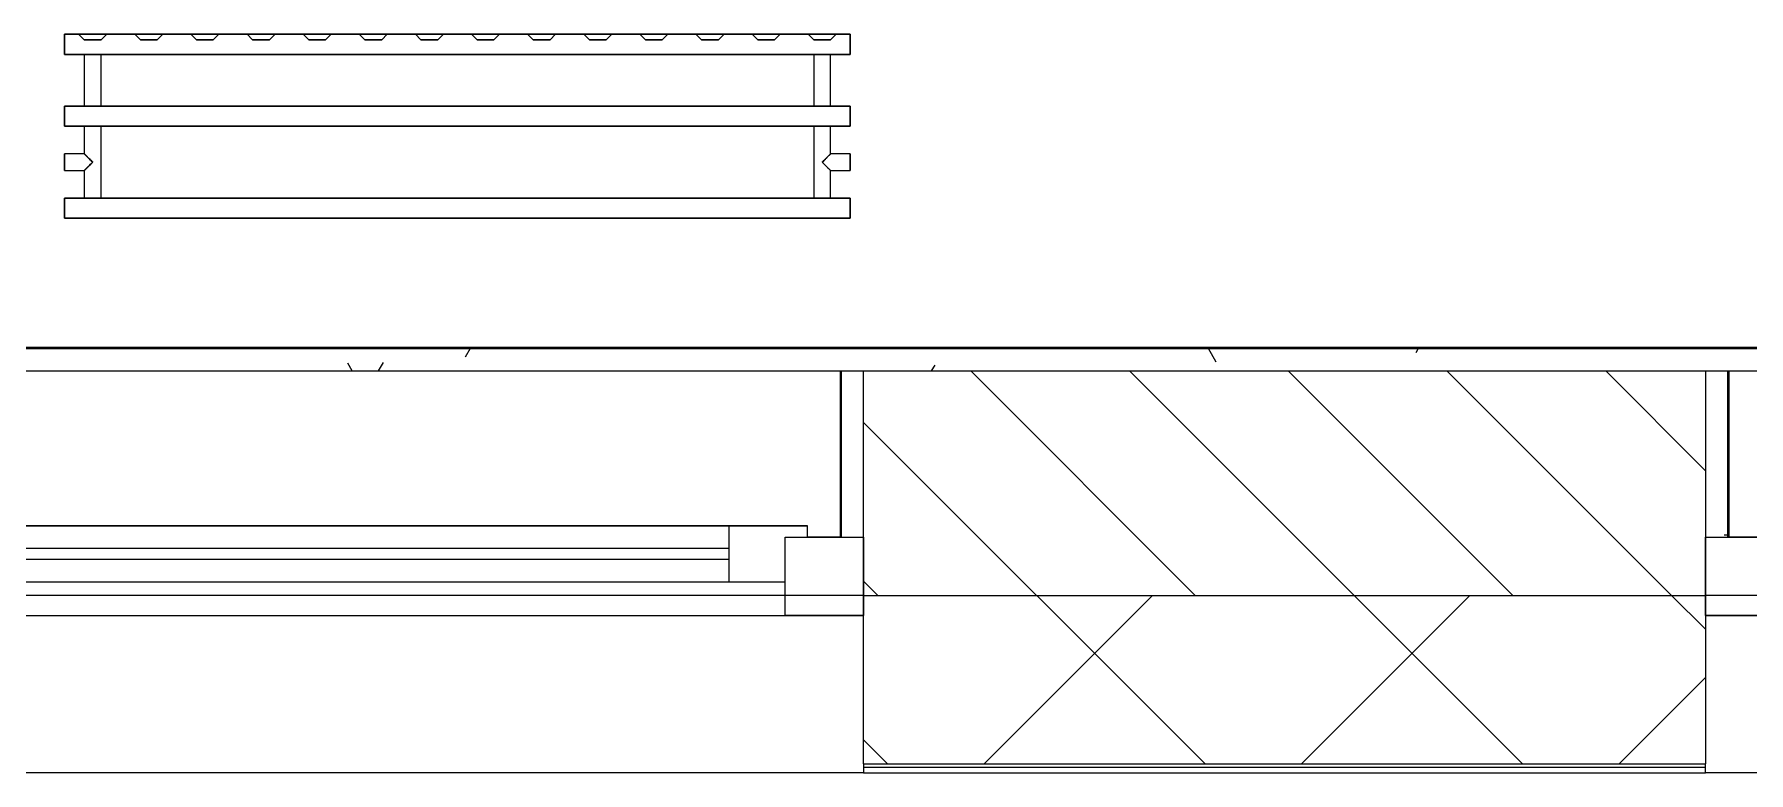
# Model space of a CAD drawing. Header units: millimetres. Extents: x -164500 to 426394, y -23753 to 102118.
# Drawn here: x 206093 to 207621, y 74281 to 74939 of the extents above; entities that cross this region are included whole.
import ezdxf

# ---------------------------------------------------------------- set-up
doc = ezdxf.new("R2010")
doc.units = ezdxf.units.MM
for name, color, linetype, lineweight in [('A-GLAZ', 7, 'Continuous', 9), ('A-GLAZ-1', 7, 'Continuous', 5), ('A-WALL', 7, 'Continuous', 5), ('I-WALL', 7, 'Continuous', 5)]:
    doc.layers.add(name, color=color, linetype=linetype, lineweight=lineweight)
for name, color, linetype, lineweight, true_color in [('A-WALL-1', 9, 'Continuous', 5, 0x808080), ('A-WALL-FNSH-1', 9, 'Continuous', 5, 0x808080), ('M-EQPM-1', 7, 'Continuous', 9, 0xb2b2b2)]:
    doc.layers.add(name, color=color, linetype=linetype, lineweight=lineweight, true_color=true_color)
pattern_1 = [(0, (148772.123, 0), (243.84, 60.96), [20.117, -162.763, 20.117, -162.763, -975.36]), (0, (148772.123, 0), (243.84, 60.96), [-365.76, 20.117, -345.643, 20.117, -162.763, -426.72]), (0, (148772.123, 0), (243.84, 60.96), [-914.4, 20.117, -101.803, 20.117, -284.683]), (120, (148863.563, 30.48), (-174.71291, 180.691634), [20.117, -162.763, 20.117, -162.763, -975.36]), (120, (148863.563, 30.48), (-174.71291, 180.691634), [-365.76, 20.117, -345.643, 20.117, -162.763, -426.72]), (120, (148863.563, 30.48), (-174.71291, 180.691634), [-914.4, 20.117, -101.803, 20.117, -284.683]), (240, (148894.043, 152.4), (-69.12709, -241.651634), [20.117, -162.763, 20.117, -162.763, -975.36]), (240, (148894.043, 152.4), (-69.12709, -241.651634), [-365.76, 20.117, -345.643, 20.117, -162.763, -426.72]), (240, (148894.043, 152.4), (-69.12709, -241.651634), [-914.4, 20.117, -101.803, 20.117, -284.683])]

# ---------------------------------------------------------------- blocks, each defined once
blk = doc.blocks.new('120_Окно_СКБ_1Ст - 120_Окно_СКБ_1Ст 900х2500_h_-20664874-Объем проектирования 2 этажа')
at = {"layer": 'A-GLAZ'}
for p, q in [((-450, -127), (-450, -57)), ((-450, -57), (-380, -57)), ((-380, -57), (-380, -127)), ((380, -127), (380, -57)), ((380, -57), (450, -57)), ((450, -57), (450, -127)), ((380, -87), (-380, -87)), ((-380, -87), (-380, -127)), ((-330, -137), (-330, -87)), ((330, -137), (330, -87)), ((380, -127), (380, -87)), ((-380, -127), (-450, -127)), ((-380, -127), (-400, -127)), ((-400, -127), (-400, -137)), ((-400, -137), (400, -137)), ((400, -137), (-400, -137)), ((450, -127), (380, -127)), ((400, -127), (380, -127)), ((400, -137), (400, -127))]:
    blk.add_line(p, q, dxfattribs=at)
at = {"layer": 'A-GLAZ-1'}
for p, q in [((450, -57), (-450, -57)), ((-330, -107), (330, -107)), ((330, -117), (-330, -117)), ((-430, -127), (-400, -127)), ((401.9, -127), (430, -127))]:
    blk.add_line(p, q, dxfattribs=at)
blk = doc.blocks.new('120_Окно_СКБ_2Ст - 120_Окно_СКБ_2Ст 2100х2500 _мал створка СЛЕВА_-22446485-Объем проектирования 2 этажа')
at = {"layer": 'A-GLAZ'}
for p, q in [((-1050, -127), (-1050, -57)), ((-1050, -57), (-980, -57)), ((-980, -57), (-980, -127)), ((-220, -127), (-220, -57)), ((-220, -57), (-150, -57)), ((-150, -57), (-150, -127)), ((980, -127), (980, -57)), ((980, -57), (1050, -57)), ((1050, -57), (1050, -127)), ((-220, -87), (-980, -87)), ((-980, -87), (-980, -127)), ((-930, -137), (-930, -87)), ((-270, -137), (-270, -87)), ((-220, -127), (-220, -87)), ((980, -87), (-150, -87)), ((-150, -87), (-150, -127)), ((-100, -137), (-100, -87)), ((930, -137), (930, -87)), ((980, -127), (980, -87)), ((-980, -127), (-1050, -127)), ((-980, -127), (-1000, -127)), ((-1000, -127), (-1000, -137)), ((-1000, -137), (-200, -137)), ((-200, -137), (-1000, -137)), ((-150, -127), (-220, -127)), ((-200, -127), (-220, -127)), ((-200, -137), (-200, -127)), ((-150, -127), (-170, -127)), ((-170, -127), (-170, -137)), ((-170, -137), (1000, -137)), ((1000, -137), (-170, -137)), ((1050, -127), (980, -127)), ((1000, -127), (980, -127)), ((1000, -137), (1000, -127))]:
    blk.add_line(p, q, dxfattribs=at)
at = {"layer": 'A-GLAZ-1'}
for p, q in [((1050, -57), (-1050, -57)), ((-930, -107), (-270, -107)), ((-270, -117), (-930, -117)), ((-100, -107), (930, -107)), ((930, -117), (-100, -117)), ((-1050, -127), (-1000, -127)), ((-200, -127), (-170, -127)), ((1000, -127), (1030, -127))]:
    blk.add_line(p, q, dxfattribs=at)
blk = doc.blocks.new('radiator_prado_classic_z_tip_30_po exemplyaru - Classic Z Тип 30-500-V464-Объем проектирования 2 этажа')
at = {"layer": 'M-EQPM-1'}
for p, q in [((0, 228), (0, 210)), ((700, 228), (0, 228)), ((0, 210), (0, 228)), ((0, 228), (12.5, 228)), ((12.5, 228), (37.5, 228)), ((37.5, 228), (12.5, 228)), ((12.5, 228), (37.5, 228)), ((12.5, 228), (17.5, 223)), ((12.5, 228), (17.5, 223)), ((32.5, 223), (17.5, 223)), ((17.5, 223), (32.5, 223)), ((32.5, 223), (37.5, 228)), ((37.5, 228), (32.5, 223)), ((37.5, 228), (62.5, 228)), ((62.5, 228), (87.5, 228)), ((87.5, 228), (62.5, 228)), ((62.5, 228), (87.5, 228)), ((62.5, 228), (67.5, 223)), ((62.5, 228), (67.5, 223)), ((82.5, 223), (67.5, 223)), ((67.5, 223), (82.5, 223)), ((82.5, 223), (87.5, 228)), ((87.5, 228), (82.5, 223)), ((87.5, 228), (112.5, 228)), ((112.5, 228), (137.5, 228)), ((137.5, 228), (112.5, 228)), ((112.5, 228), (137.5, 228)), ((112.5, 228), (117.5, 223)), ((112.5, 228), (117.5, 223)), ((132.5, 223), (117.5, 223)), ((117.5, 223), (132.5, 223)), ((132.5, 223), (137.5, 228)), ((137.5, 228), (132.5, 223)), ((137.5, 228), (162.5, 228)), ((162.5, 228), (187.5, 228)), ((187.5, 228), (162.5, 228)), ((162.5, 228), (187.5, 228)), ((162.5, 228), (167.5, 223)), ((162.5, 228), (167.5, 223)), ((182.5, 223), (167.5, 223)), ((167.5, 223), (182.5, 223)), ((182.5, 223), (187.5, 228)), ((187.5, 228), (182.5, 223)), ((187.5, 228), (212.5, 228)), ((212.5, 228), (237.5, 228)), ((237.5, 228), (212.5, 228)), ((212.5, 228), (237.5, 228)), ((212.5, 228), (217.5, 223)), ((212.5, 228), (217.5, 223)), ((232.5, 223), (217.5, 223)), ((217.5, 223), (232.5, 223)), ((232.5, 223), (237.5, 228)), ((237.5, 228), (232.5, 223)), ((237.5, 228), (262.5, 228)), ((262.5, 228), (287.5, 228)), ((287.5, 228), (262.5, 228)), ((262.5, 228), (287.5, 228)), ((262.5, 228), (267.5, 223)), ((262.5, 228), (267.5, 223)), ((282.5, 223), (267.5, 223)), ((267.5, 223), (282.5, 223)), ((282.5, 223), (287.5, 228)), ((287.5, 228), (282.5, 223)), ((287.5, 228), (312.5, 228)), ((312.5, 228), (337.5, 228)), ((337.5, 228), (312.5, 228)), ((312.5, 228), (337.5, 228)), ((312.5, 228), (317.5, 223)), ((312.5, 228), (317.5, 223)), ((332.5, 223), (317.5, 223)), ((317.5, 223), (332.5, 223)), ((332.5, 223), (337.5, 228)), ((337.5, 228), (332.5, 223)), ((337.5, 228), (362.5, 228)), ((362.5, 228), (387.5, 228)), ((387.5, 228), (362.5, 228)), ((362.5, 228), (387.5, 228)), ((362.5, 228), (367.5, 223)), ((362.5, 228), (367.5, 223)), ((382.5, 223), (367.5, 223)), ((367.5, 223), (382.5, 223)), ((382.5, 223), (387.5, 228)), ((387.5, 228), (382.5, 223)), ((387.5, 228), (412.5, 228)), ((412.5, 228), (437.5, 228)), ((437.5, 228), (412.5, 228)), ((412.5, 228), (437.5, 228)), ((412.5, 228), (417.5, 223)), ((412.5, 228), (417.5, 223)), ((432.5, 223), (417.5, 223)), ((417.5, 223), (432.5, 223)), ((432.5, 223), (437.5, 228)), ((437.5, 228), (432.5, 223)), ((437.5, 228), (462.5, 228)), ((462.5, 228), (487.5, 228)), ((487.5, 228), (462.5, 228)), ((462.5, 228), (487.5, 228)), ((462.5, 228), (467.5, 223)), ((462.5, 228), (467.5, 223)), ((482.5, 223), (467.5, 223)), ((467.5, 223), (482.5, 223)), ((482.5, 223), (487.5, 228)), ((487.5, 228), (482.5, 223)), ((487.5, 228), (512.5, 228)), ((512.5, 228), (537.5, 228)), ((537.5, 228), (512.5, 228)), ((512.5, 228), (537.5, 228)), ((512.5, 228), (517.5, 223)), ((512.5, 228), (517.5, 223)), ((532.5, 223), (517.5, 223)), ((517.5, 223), (532.5, 223)), ((532.5, 223), (537.5, 228)), ((537.5, 228), (532.5, 223)), ((537.5, 228), (562.5, 228)), ((562.5, 228), (587.5, 228)), ((587.5, 228), (562.5, 228)), ((562.5, 228), (587.5, 228)), ((562.5, 228), (567.5, 223)), ((562.5, 228), (567.5, 223)), ((582.5, 223), (567.5, 223)), ((567.5, 223), (582.5, 223)), ((582.5, 223), (587.5, 228)), ((587.5, 228), (582.5, 223)), ((587.5, 228), (612.5, 228)), ((612.5, 228), (637.5, 228)), ((637.5, 228), (612.5, 228)), ((612.5, 228), (637.5, 228)), ((612.5, 228), (617.5, 223)), ((617.5, 223), (612.5, 228)), ((632.5, 223), (617.5, 223)), ((617.5, 223), (632.5, 223)), ((632.5, 223), (637.5, 228)), ((637.5, 228), (632.5, 223)), ((637.5, 228), (662.5, 228)), ((662.5, 228), (687.5, 228)), ((687.5, 228), (662.5, 228)), ((662.5, 228), (687.5, 228)), ((662.5, 228), (667.5, 223)), ((662.5, 228), (667.5, 223)), ((682.5, 223), (667.5, 223)), ((667.5, 223), (682.5, 223)), ((682.5, 223), (687.5, 228)), ((687.5, 228), (682.5, 223)), ((687.5, 228), (700, 228)), ((700, 210), (700, 228)), ((700, 228), (700, 210)), ((0, 210), (700, 210)), ((17.8, 210), (0, 210)), ((17.5, 210), (17.5, 164)), ((17.5, 210), (17.5, 164)), ((17.8, 210), (17.5, 210)), ((17.5, 210), (17.8, 210)), ((17.8, 210), (17.5, 210)), ((17.5, 210), (32.5, 210)), ((28.7, 210), (17.8, 210)), ((17.8, 210), (25, 210)), ((32.2, 210), (17.8, 210)), ((25, 210), (28.7, 210)), ((31.5, 210), (28.7, 210)), ((28.7, 210), (32.2, 210)), ((32.2, 210), (31.5, 210)), ((32.5, 210), (32.2, 210)), ((32.2, 210), (32.5, 210)), ((32.5, 210), (32.2, 210)), ((667.8, 210), (32.2, 210)), ((32.5, 164), (32.5, 210)), ((32.5, 164), (32.5, 210)), ((667.5, 210), (667.5, 164)), ((667.5, 210), (667.5, 164)), ((667.8, 210), (667.5, 210)), ((667.5, 210), (682.5, 210)), ((667.8, 210), (667.5, 210)), ((667.5, 210), (667.8, 210)), ((682.2, 210), (667.8, 210)), ((682.2, 210), (667.8, 210)), ((667.8, 210), (682.2, 210)), ((682.5, 210), (682.2, 210)), ((682.5, 210), (682.2, 210)), ((682.2, 210), (682.5, 210)), ((700, 210), (682.2, 210)), ((682.5, 164), (682.5, 210)), ((682.5, 164), (682.5, 210)), ((700, 164), (0, 164)), ((0, 164), (0, 146)), ((0, 146), (0, 164)), ((0, 164), (17.8, 164)), ((17.8, 164), (17.5, 164)), ((17.5, 164), (17.8, 164)), ((17.8, 164), (17.5, 164)), ((17.5, 164), (32.5, 164)), ((21.2, 164), (17.8, 164)), ((17.8, 164), (32.2, 164)), ((32.2, 164), (17.8, 164)), ((23.1, 164), (21.2, 164)), ((32.2, 164), (23.1, 164)), ((32.5, 164), (32.2, 164)), ((32.2, 164), (32.5, 164)), ((32.5, 164), (32.2, 164)), ((32.2, 164), (667.8, 164)), ((667.8, 164), (667.5, 164)), ((667.5, 164), (682.5, 164)), ((667.8, 164), (667.5, 164)), ((667.5, 164), (667.8, 164)), ((682.2, 164), (667.8, 164)), ((682.2, 164), (667.8, 164)), ((667.8, 164), (682.2, 164)), ((682.5, 164), (682.2, 164)), ((682.5, 164), (682.2, 164)), ((682.2, 164), (682.5, 164)), ((682.2, 164), (700, 164)), ((700, 146), (700, 164)), ((700, 164), (700, 146)), ((0, 146), (700, 146)), ((18.5, 146), (0, 146)), ((17.5, 146), (17.5, 121.5)), ((17.5, 146), (17.5, 121.5)), ((17.5, 146), (18.5, 146)), ((18.5, 146), (17.5, 146)), ((17.5, 146), (18.5, 146)), ((32.5, 146), (17.5, 146)), ((18.5, 146), (28.7, 146)), ((32.2, 146), (18.5, 146)), ((18.5, 146), (32.2, 146)), ((28.7, 146), (31.5, 146)), ((31.5, 146), (32.2, 146)), ((32.2, 146), (32.5, 146)), ((32.5, 146), (32.2, 146)), ((32.2, 146), (32.5, 146)), ((667.8, 146), (32.2, 146)), ((32.5, 82), (32.5, 146)), ((32.5, 82), (32.5, 146)), ((667.5, 146), (667.5, 82)), ((667.5, 146), (667.5, 82)), ((667.5, 146), (667.8, 146)), ((682.5, 146), (667.5, 146)), ((667.5, 146), (667.8, 146)), ((667.8, 146), (667.5, 146)), ((667.8, 146), (681.5, 146)), ((667.8, 146), (681.5, 146)), ((681.5, 146), (667.8, 146)), ((681.5, 146), (682.5, 146)), ((681.5, 146), (682.5, 146)), ((682.5, 146), (681.5, 146)), ((700, 146), (681.5, 146)), ((682.5, 121.5), (682.5, 146)), ((682.5, 121.5), (682.5, 146)), ((17.5, 121.5), (0, 121.5)), ((17.5, 121.5), (0, 121.5)), ((0, 121.5), (0, 120.5)), ((0, 106.5), (0, 121.5)), ((0, 120.5), (0, 107.5)), ((0, 120.5), (0, 119.3)), ((0, 114), (0, 120.5)), ((0, 120.5), (0, 120.5)), ((0, 119.3), (0, 117.8)), ((0, 117.8), (0, 114)), ((0, 114), (0, 110.3)), ((0, 107.5), (0, 114)), ((0, 110.3), (0, 108.7)), ((0, 108.7), (0, 107.5)), ((0, 107.5), (0, 106.5)), ((0, 107.5), (0, 107.5)), ((700, 121.5), (682.5, 121.5)), ((700, 121.5), (682.5, 121.5)), ((700, 121.5), (700, 106.5)), ((700, 120.5), (700, 121.5)), ((700, 121.5), (700, 120.5)), ((700, 120.5), (700, 121.5)), ((700, 107.5), (700, 120.5)), ((700, 120.5), (700, 107.5)), ((700, 107.5), (700, 120.5)), ((700, 106.5), (700, 107.5)), ((700, 107.5), (700, 106.5)), ((700, 106.5), (700, 107.5)), ((0, 106.5), (17.5, 106.5)), ((0, 106.5), (17.5, 106.5)), ((17.5, 106.5), (17.5, 82)), ((17.5, 106.5), (17.5, 82)), ((682.5, 82), (682.5, 106.5)), ((682.5, 106.5), (700, 106.5)), ((682.5, 82), (682.5, 106.5)), ((682.5, 106.5), (700, 106.5)), ((700, 82), (0, 82)), ((0, 82), (0, 64)), ((0, 64), (0, 82)), ((0, 82), (18.5, 82)), ((18.5, 82), (17.5, 82)), ((17.5, 82), (18.5, 82)), ((18.5, 82), (17.5, 82)), ((17.5, 82), (32.5, 82)), ((23.1, 82), (18.5, 82)), ((18.5, 82), (32.2, 82)), ((32.2, 82), (18.5, 82)), ((30.3, 82), (23.1, 82)), ((31.5, 82), (30.3, 82)), ((32.2, 82), (31.5, 82)), ((32.5, 82), (32.2, 82)), ((32.2, 82), (32.5, 82)), ((32.5, 82), (32.2, 82)), ((32.2, 82), (667.8, 82)), ((667.8, 82), (667.5, 82)), ((667.5, 82), (682.5, 82)), ((667.8, 82), (667.5, 82)), ((667.5, 82), (667.8, 82)), ((681.5, 82), (667.8, 82)), ((681.5, 82), (667.8, 82)), ((667.8, 82), (681.5, 82)), ((682.5, 82), (681.5, 82)), ((682.5, 82), (681.5, 82)), ((681.5, 82), (682.5, 82)), ((681.5, 82), (700, 82)), ((700, 64), (700, 82)), ((700, 82), (700, 64)), ((700, 64), (0, 64)), ((0, 64), (700, 64))]:
    blk.add_line(p, q, dxfattribs=at)
for points, knots in [([(18.5, 120.5), (18.4, 120.6), (18.3, 120.7), (18.1, 120.9), (17.9, 121.1), (17.8, 121.2), (17.7, 121.3), (17.5, 121.5), (17.5, 121.5), (17.5, 121.5)], [0.7142857, 0.7142857, 0.7142857, 0.7142857, 0.75, 0.7857143, 0.8214286, 0.8571429, 0.8928571, 0.9285714, 1, 1, 1, 1]), ([(17.5, 121.5), (17.5, 121.5), (17.5, 121.5), (17.7, 121.3), (17.8, 121.2), (17.9, 121.1), (18.1, 120.9), (18.3, 120.7), (18.4, 120.6), (18.5, 120.5)], [0, 0, 0, 0, 0.0714286, 0.1071429, 0.1428571, 0.1785714, 0.2142857, 0.25, 0.2857143, 0.2857143, 0.2857143, 0.2857143]), ([(17.5, 121.5), (17.5, 121.5), (17.5, 121.5), (17.7, 121.3), (17.8, 121.2), (17.9, 121.1), (18.1, 120.9), (18.3, 120.7), (18.4, 120.6), (18.5, 120.5)], [0, 0, 0, 0, 0.0714286, 0.1071429, 0.1428571, 0.1785714, 0.2142857, 0.25, 0.2857143, 0.2857143, 0.2857143, 0.2857143]), ([(25, 114), (24.5, 114.5), (23.6, 115.4), (22.4, 116.6), (21.6, 117.4), (21.1, 117.9), (20.8, 118.2), (20.5, 118.5), (20.2, 118.8), (19.8, 119.1), (19.6, 119.4), (19.3, 119.7), (19, 120), (18.7, 120.3), (18.5, 120.5), (18.3, 120.7), (18.1, 120.9), (17.9, 121.1), (17.8, 121.2), (17.7, 121.3), (17.5, 121.5), (17.5, 121.5), (17.5, 121.5)], [0, 0, 0, 0, 0.142857, 0.285714, 0.357143, 0.392857, 0.428571, 0.464286, 0.5, 0.535714, 0.571429, 0.607143, 0.642857, 0.678571, 0.714286, 0.75, 0.785714, 0.821429, 0.857143, 0.892857, 0.928571, 1, 1, 1, 1]), ([(17.5, 106.5), (17.5, 106.5), (17.5, 106.5), (17.7, 106.7), (17.8, 106.8), (17.9, 106.9), (18.1, 107.1), (18.3, 107.3), (18.5, 107.5), (18.7, 107.7), (19, 108), (19.3, 108.3), (19.6, 108.6), (19.8, 108.9), (20.3, 109.3), (20.7, 109.7), (21.1, 110.1), (21.6, 110.6), (22.4, 111.4), (23.6, 112.6), (24.5, 113.5), (25, 114)], [0, 0, 0, 0, 0.071429, 0.107143, 0.142857, 0.178571, 0.214286, 0.25, 0.285714, 0.321429, 0.357143, 0.392857, 0.428571, 0.464286, 0.5, 0.571429, 0.607143, 0.642857, 0.714286, 0.857143, 1, 1, 1, 1]), ([(17.5, 106.5), (17.5, 106.5), (17.5, 106.5), (17.7, 106.7), (17.8, 106.8), (17.9, 106.9), (18.1, 107.1), (18.3, 107.3), (18.4, 107.4), (18.5, 107.5)], [0, 0, 0, 0, 0.0714286, 0.1071429, 0.1428571, 0.1785714, 0.2142857, 0.25, 0.2857143, 0.2857143, 0.2857143, 0.2857143]), ([(18.5, 107.5), (18.4, 107.4), (18.3, 107.3), (18.1, 107.1), (17.9, 106.9), (17.8, 106.8), (17.7, 106.7), (17.5, 106.5), (17.5, 106.5), (17.5, 106.5)], [0.7142857, 0.7142857, 0.7142857, 0.7142857, 0.75, 0.7857143, 0.8214286, 0.8571429, 0.8928571, 0.9285714, 1, 1, 1, 1]), ([(18.5, 107.5), (18.4, 107.4), (18.3, 107.3), (18.1, 107.1), (17.9, 106.9), (17.8, 106.8), (17.7, 106.7), (17.5, 106.5), (17.5, 106.5), (17.5, 106.5)], [0.7142857, 0.7142857, 0.7142857, 0.7142857, 0.75, 0.7857143, 0.8214286, 0.8571429, 0.8928571, 0.9285714, 1, 1, 1, 1]), ([(22.1, 116.9), (21.9, 117.1), (21.6, 117.4), (21.1, 117.9), (20.8, 118.2), (20.5, 118.5), (20.2, 118.8), (19.9, 119.2), (19.7, 119.3), (19.6, 119.4)], [0.2857143, 0.2857143, 0.2857143, 0.2857143, 0.3571429, 0.3928571, 0.4285714, 0.4642857, 0.5, 0.5357143, 0.5714286, 0.5714286, 0.5714286, 0.5714286]), ([(19.6, 119.4), (19.7, 119.3), (19.9, 119.2), (20.3, 118.7), (20.7, 118.3), (21.1, 117.9), (21.6, 117.4), (21.9, 117.1), (22.1, 116.9)], [0.4285714, 0.4285714, 0.4285714, 0.4285714, 0.4642857, 0.5, 0.5714286, 0.6071429, 0.6428571, 0.7142857, 0.7142857, 0.7142857, 0.7142857]), ([(19.6, 119.4), (19.7, 119.3), (19.8, 119.1), (20.3, 118.7), (20.7, 118.3), (21.1, 117.9), (21.6, 117.4), (21.9, 117.1), (22.1, 116.9)], [0.4285714, 0.4285714, 0.4285714, 0.4285714, 0.4642857, 0.5, 0.5714286, 0.6071429, 0.6428571, 0.7142857, 0.7142857, 0.7142857, 0.7142857]), ([(19.6, 108.6), (19.7, 108.7), (19.9, 108.8), (20.3, 109.3), (20.7, 109.7), (21.1, 110.1), (21.6, 110.6), (21.9, 110.9), (22.1, 111.1)], [0.4285714, 0.4285714, 0.4285714, 0.4285714, 0.4642857, 0.5, 0.5714286, 0.6071429, 0.6428571, 0.7142857, 0.7142857, 0.7142857, 0.7142857]), ([(22.1, 111.1), (21.9, 110.9), (21.6, 110.6), (21.1, 110.1), (20.8, 109.8), (20.5, 109.5), (20.2, 109.2), (19.9, 108.8), (19.7, 108.7), (19.6, 108.6)], [0.2857143, 0.2857143, 0.2857143, 0.2857143, 0.3571429, 0.3928571, 0.4285714, 0.4642857, 0.5, 0.5357143, 0.5714286, 0.5714286, 0.5714286, 0.5714286]), ([(22.1, 111.1), (21.9, 110.9), (21.6, 110.6), (21.1, 110.1), (20.8, 109.8), (20.5, 109.5), (20.2, 109.2), (19.8, 108.9), (19.7, 108.7), (19.6, 108.6)], [0.2857143, 0.2857143, 0.2857143, 0.2857143, 0.3571429, 0.3928571, 0.4285714, 0.4642857, 0.5, 0.5357143, 0.5714286, 0.5714286, 0.5714286, 0.5714286]), ([(675, 114), (675.5, 114.5), (676.4, 115.4), (677.6, 116.6), (678.4, 117.4), (678.9, 117.9), (679.2, 118.2), (679.5, 118.5), (679.8, 118.8), (680.1, 119.2), (680.4, 119.4), (680.7, 119.7), (681, 120), (681.3, 120.3), (681.5, 120.5), (681.7, 120.7), (681.9, 120.9), (682.1, 121.1), (682.2, 121.2), (682.3, 121.3), (682.5, 121.5), (682.5, 121.5), (682.5, 121.5)], [0, 0, 0, 0, 0.142857, 0.285714, 0.357143, 0.392857, 0.428571, 0.464286, 0.5, 0.535714, 0.571429, 0.607143, 0.642857, 0.678571, 0.714286, 0.75, 0.785714, 0.821429, 0.857143, 0.892857, 0.928571, 1, 1, 1, 1]), ([(682.5, 106.5), (682.5, 106.5), (682.5, 106.5), (682.3, 106.7), (682.2, 106.8), (682.1, 106.9), (681.9, 107.1), (681.7, 107.3), (681.5, 107.5), (681.3, 107.7), (681, 108), (680.7, 108.3), (680.4, 108.6), (680.1, 108.8), (679.7, 109.3), (679.3, 109.7), (678.9, 110.1), (678.4, 110.6), (677.6, 111.4), (676.4, 112.6), (675.5, 113.5), (675, 114)], [0, 0, 0, 0, 0.071429, 0.107143, 0.142857, 0.178571, 0.214286, 0.25, 0.285714, 0.321429, 0.357143, 0.392857, 0.428571, 0.464286, 0.5, 0.571429, 0.607143, 0.642857, 0.714286, 0.857143, 1, 1, 1, 1]), ([(680.4, 119.4), (680.3, 119.3), (680.1, 119.2), (679.7, 118.7), (679.3, 118.3), (678.9, 117.9), (678.4, 117.4), (678.1, 117.1), (677.9, 116.9)], [0.4285714, 0.4285714, 0.4285714, 0.4285714, 0.4642857, 0.5, 0.5714286, 0.6071429, 0.6428571, 0.7142857, 0.7142857, 0.7142857, 0.7142857]), ([(677.9, 116.9), (678.1, 117.1), (678.4, 117.4), (678.9, 117.9), (679.2, 118.2), (679.5, 118.5), (679.8, 118.8), (680.1, 119.2), (680.3, 119.3), (680.4, 119.4)], [0.2857143, 0.2857143, 0.2857143, 0.2857143, 0.3571429, 0.3928571, 0.4285714, 0.4642857, 0.5, 0.5357143, 0.5714286, 0.5714286, 0.5714286, 0.5714286]), ([(679.2, 118.2), (679.1, 118.1), (678.9, 117.9), (678.4, 117.4), (678.1, 117.1), (677.9, 116.9)], [0.5714286, 0.5714286, 0.5714286, 0.5714286, 0.6071429, 0.6428571, 0.7142857, 0.7142857, 0.7142857, 0.7142857]), ([(677.9, 111.1), (678.1, 110.9), (678.4, 110.6), (678.9, 110.1), (679.2, 109.8), (679.5, 109.5), (679.8, 109.2), (680.1, 108.8), (680.3, 108.7), (680.4, 108.6)], [0.2857143, 0.2857143, 0.2857143, 0.2857143, 0.3571429, 0.3928571, 0.4285714, 0.4642857, 0.5, 0.5357143, 0.5714286, 0.5714286, 0.5714286, 0.5714286]), ([(677.9, 111.1), (678.1, 110.9), (678.4, 110.6), (678.9, 110.1), (679.2, 109.8), (679.5, 109.5), (679.8, 109.2), (680.1, 108.8), (680.3, 108.7), (680.4, 108.6)], [0.2857143, 0.2857143, 0.2857143, 0.2857143, 0.3571429, 0.3928571, 0.4285714, 0.4642857, 0.5, 0.5357143, 0.5714286, 0.5714286, 0.5714286, 0.5714286]), ([(680.4, 108.6), (680.3, 108.7), (680.1, 108.8), (679.7, 109.3), (679.3, 109.7), (678.9, 110.1), (678.4, 110.6), (678.1, 110.9), (677.9, 111.1)], [0.4285714, 0.4285714, 0.4285714, 0.4285714, 0.4642857, 0.5, 0.5714286, 0.6071429, 0.6428571, 0.7142857, 0.7142857, 0.7142857, 0.7142857]), ([(680.4, 119.4), (680.3, 119.3), (680.1, 119.2), (679.7, 118.7), (679.4, 118.4), (679.2, 118.2)], [0.4285714, 0.4285714, 0.4285714, 0.4285714, 0.4642857, 0.5, 0.5714286, 0.5714286, 0.5714286, 0.5714286]), ([(682.5, 121.5), (682.5, 121.5), (682.5, 121.5), (682.3, 121.3), (682.2, 121.2), (682.1, 121.1), (681.9, 120.9), (681.7, 120.7), (681.6, 120.6), (681.5, 120.5)], [0, 0, 0, 0, 0.0714286, 0.1071429, 0.1428571, 0.1785714, 0.2142857, 0.25, 0.2857143, 0.2857143, 0.2857143, 0.2857143]), ([(682.5, 121.5), (682.5, 121.5), (682.5, 121.5), (682.3, 121.3), (682.2, 121.2), (682.1, 121.1), (681.9, 120.9), (681.7, 120.7), (681.6, 120.6), (681.5, 120.5)], [0, 0, 0, 0, 0.0714286, 0.1071429, 0.1428571, 0.1785714, 0.2142857, 0.25, 0.2857143, 0.2857143, 0.2857143, 0.2857143]), ([(681.5, 120.5), (681.6, 120.6), (681.7, 120.7), (681.9, 120.9), (682.1, 121.1), (682.2, 121.2), (682.3, 121.3), (682.5, 121.5), (682.5, 121.5), (682.5, 121.5)], [0.7142857, 0.7142857, 0.7142857, 0.7142857, 0.75, 0.7857143, 0.8214286, 0.8571429, 0.8928571, 0.9285714, 1, 1, 1, 1]), ([(681.5, 107.5), (681.6, 107.4), (681.7, 107.3), (681.9, 107.1), (682.1, 106.9), (682.2, 106.8), (682.3, 106.7), (682.5, 106.5), (682.5, 106.5), (682.5, 106.5)], [0.7142857, 0.7142857, 0.7142857, 0.7142857, 0.75, 0.7857143, 0.8214286, 0.8571429, 0.8928571, 0.9285714, 1, 1, 1, 1]), ([(681.5, 107.5), (681.6, 107.4), (681.7, 107.3), (681.9, 107.1), (682.1, 106.9), (682.2, 106.8), (682.3, 106.7), (682.5, 106.5), (682.5, 106.5), (682.5, 106.5)], [0.7142857, 0.7142857, 0.7142857, 0.7142857, 0.75, 0.7857143, 0.8214286, 0.8571429, 0.8928571, 0.9285714, 1, 1, 1, 1]), ([(682.5, 106.5), (682.5, 106.5), (682.5, 106.5), (682.3, 106.7), (682.2, 106.8), (682.1, 106.9), (681.9, 107.1), (681.7, 107.3), (681.6, 107.4), (681.5, 107.5)], [0, 0, 0, 0, 0.0714286, 0.1071429, 0.1428571, 0.1785714, 0.2142857, 0.25, 0.2857143, 0.2857143, 0.2857143, 0.2857143])]:
    blk.add_open_spline(points, degree=3, knots=knots, dxfattribs=at)
for points in [[(19.6, 119.4), (19.5, 119.5), (19.3, 119.7), (19, 120), (18.7, 120.3), (18.6, 120.4), (18.5, 120.5)], [(18.5, 120.5), (18.6, 120.4), (18.7, 120.3), (19, 120), (19.3, 119.7), (19.5, 119.5), (19.6, 119.4)], [(18.5, 120.5), (18.6, 120.4), (18.7, 120.3), (19, 120), (19.3, 119.7), (19.5, 119.5), (19.6, 119.4)], [(18.5, 107.5), (18.6, 107.6), (18.7, 107.7), (19, 108), (19.3, 108.3), (19.5, 108.5), (19.6, 108.6)], [(19.6, 108.6), (19.5, 108.5), (19.3, 108.3), (19, 108), (18.7, 107.7), (18.6, 107.6), (18.5, 107.5)], [(19.6, 108.6), (19.5, 108.5), (19.3, 108.3), (19, 108), (18.7, 107.7), (18.6, 107.6), (18.5, 107.5)], [(23.6, 115.4), (23.1, 115.9), (22.6, 116.4), (22.1, 116.9)], [(22.1, 116.9), (22.6, 116.4), (23.6, 115.4), (24.5, 114.5), (25, 114)], [(22.1, 116.9), (22.6, 116.4), (23.6, 115.4), (24.5, 114.5), (25, 114)], [(22.1, 111.1), (22.6, 111.6), (23.6, 112.6), (24.5, 113.5), (25, 114)], [(25, 114), (24.5, 113.5), (23.6, 112.6), (22.6, 111.6), (22.1, 111.1)], [(25, 114), (24.5, 113.5), (23.6, 112.6), (22.6, 111.6), (22.1, 111.1)], [(25, 114), (24.5, 114.5), (24, 115), (23.6, 115.4)], [(677.9, 116.9), (677.4, 116.4), (676.4, 115.4), (675.5, 114.5), (675, 114)], [(677.9, 116.9), (677.4, 116.4), (676.4, 115.4), (675.5, 114.5), (675, 114)], [(675, 114), (675.5, 114.5), (676.4, 115.4), (677.4, 116.4), (677.9, 116.9)], [(675, 114), (675.5, 113.5), (676.4, 112.6), (677.4, 111.6), (677.9, 111.1)], [(675, 114), (675.5, 113.5), (676.4, 112.6), (677.4, 111.6), (677.9, 111.1)], [(677.9, 111.1), (677.4, 111.6), (676.4, 112.6), (675.5, 113.5), (675, 114)], [(681.5, 120.5), (681.4, 120.4), (681.3, 120.3), (681, 120), (680.7, 119.7), (680.5, 119.5), (680.4, 119.4)], [(681.5, 120.5), (681.4, 120.4), (681.3, 120.3), (681, 120), (680.7, 119.7), (680.5, 119.5), (680.4, 119.4)], [(680.4, 119.4), (680.5, 119.5), (680.7, 119.7), (681, 120), (681.3, 120.3), (681.4, 120.4), (681.5, 120.5)], [(680.4, 108.6), (680.5, 108.5), (680.7, 108.3), (681, 108), (681.3, 107.7), (681.4, 107.6), (681.5, 107.5)], [(680.4, 108.6), (680.5, 108.5), (680.7, 108.3), (681, 108), (681.3, 107.7), (681.4, 107.6), (681.5, 107.5)], [(681.5, 107.5), (681.4, 107.6), (681.3, 107.7), (681, 108), (680.7, 108.3), (680.5, 108.5), (680.4, 108.6)]]:
    blk.add_open_spline(points, degree=3, dxfattribs=at)
blk = doc.blocks.new('2floor')
at = {"layer": 'A-WALL'}
h = blk.add_hatch(dxfattribs=at)
h.set_pattern_fill('FP_2', color=256, style=0, pattern_type=2)
h.set_pattern_definition([(135, (148772.12, 0), (-70.71068, -70.71068), [])])
h.paths.add_polyline_path([(205682.1, -100), (205932.1, -100), (205932.1, 100), (205682.1, 100), (205682.1, 81.4)])
h.paths.add_polyline_path([(206832.1, -100), (207582.1, -100), (207582.1, 100), (206832.1, 100), (206832.1, 81.4)])
h = blk.add_hatch(dxfattribs=at)
h.set_pattern_fill('FP_24', color=256, style=0, pattern_type=2)
h.set_pattern_definition([(45, (148772.12, 0), (-141.42136, 141.42136), []), (135, (148772.12, 0), (-141.42136, -141.42136), [])])
h.paths.add_polyline_path([(224252.1, -250), (224472.1, -250), (224472.1, -100), (220332.1, -100), (220332.1, -250), (224048.6, -250)])
h.paths.add_polyline_path([(216098.5, -250), (219432.1, -250), (219432.1, -100), (215832.1, -100), (215832.1, -250)])
h.paths.add_polyline_path([(214182.1, -250), (214932.1, -250), (214932.1, -100), (213932.1, -100), (213932.1, -250)])
h.paths.add_polyline_path([(210182.1, -250), (210832.1, -250), (210832.1, -100), (209682.1, -100), (209682.1, -250)])
h.paths.add_polyline_path([(207582.1, -250), (207582.1, -100), (206832.1, -100), (206832.1, -250), (207425.7, -250)])
h.paths.add_polyline_path([(205182.1, -250), (205932.1, -250), (205932.1, -100), (205182.1, -100), (205182.1, -118)])
h.paths.add_polyline_path([(200682.1, -250), (202082.1, -250), (202082.1, -100), (200682.1, -100)])
h.paths.add_polyline_path([(196584.7, -250), (197582.1, -250), (197582.1, -100), (196182.1, -100), (196182.1, -250)])
h.paths.add_polyline_path([(191682.1, -250), (192808.5, -250), (192808.5, -100), (191432.1, -100), (191432.1, -250), (191525.5, -250)])
h.paths.add_polyline_path([(194082.1, -250), (194082.1, -100), (193708.5, -100), (193708.5, -250)])
h.paths.add_polyline_path([(187262.1, -250), (188332.1, -250), (188332.1, -100), (186762.1, -100), (186762.1, -250), (187189.1, -250)])
h.paths.add_polyline_path([(181782.1, -250), (182642.1, -250), (182642.1, -100), (181782.1, -100), (181782.1, -118)])
h.paths.add_polyline_path([(183575.5, -250), (184662.1, -250), (184662.1, -100), (183542.1, -100), (183542.1, -250)])
h.paths.add_polyline_path([(178516.3, -250), (179682.1, -250), (179682.1, -100), (177981.9, -100), (177981.9, -250)])
h.paths.add_polyline_path([(171289, -250), (171482.1, -250), (171482.1, -100), (170382.1, -100), (170382.1, -250), (171282.1, -250)])
h.paths.add_polyline_path([(174902.6, -250), (175181.9, -250), (175181.9, -100), (173582.1, -100), (173582.1, -250), (174332.1, -250)])
h.paths.add_polyline_path([(165432.1, -250), (166032.1, -250), (166032.1, -100), (164882.1, -100), (164882.1, -250)])
h.paths.add_polyline_path([(167582.1, -250), (167582.1, -100), (166932.1, -100), (166932.1, -250), (166952.6, -250)])
h.paths.add_polyline_path([(160932.1, -250), (161782.1, -250), (161782.1, -100), (160432.1, -100), (160432.1, -250), (160448, -250)])
h.paths.add_polyline_path([(155388.8, -250), (157332.1, -250), (157332.1, -100), (153402.1, -100), (153402.1, -250), (154666.1, -250)])
h.paths.add_polyline_path([(148662.1, -250), (152502.1, -250), (152502.1, -100), (148512.1, -100), (148512.1, -250)])
at = {"layer": 'I-WALL'}
h = blk.add_hatch(dxfattribs=at)
h.set_pattern_fill('FP_191', color=256, style=0, pattern_type=2)
h.set_pattern_definition(pattern_1)
h.paths.add_polyline_path([(205932.1, 100), (209672.1, 100), (209672.1, 120), (205932.1, 120)])
h = blk.add_hatch(dxfattribs=at)
h.set_pattern_fill('FP_191', color=256, style=0, pattern_type=2)
h.set_pattern_definition(pattern_1)
h.paths.add_polyline_path([(206832.1, -48), (206832.1, 100), (206812.1, 100), (206812.1, -48)])
h = blk.add_hatch(dxfattribs=at)
h.set_pattern_fill('FP_191', color=256, style=0, pattern_type=2)
h.set_pattern_definition(pattern_1)
h.paths.add_polyline_path([(207582.1, -48), (207602.1, -48), (207602.1, 100), (207582.1, 100), (207582.1, 81.4)])
at = {"layer": 'A-WALL'}
for p, q in [((206832.1, -100), (207582.1, -100)), ((206832.1, -258), (205932.1, -258)), ((206832.1, -250), (207582.1, -250)), ((206832.1, -253), (207582.1, -253)), ((209682.1, -258), (207582.1, -258))]:
    blk.add_line(p, q, dxfattribs=at)
at = {"layer": 'A-WALL-1'}
for p, q in [((205682.1, 100), (209672.1, 100)), ((206812.1, 100), (206812.1, -48)), ((206832.1, -250), (206832.1, 100)), ((207582.1, 100), (207582.1, -250)), ((207602.1, -48), (207602.1, 100)), ((206812.1, -48), (206832.1, -48)), ((207582.1, -48), (207602.1, -48))]:
    blk.add_line(p, q, dxfattribs=at)
at = {"layer": 'A-WALL-FNSH-1'}
for p, q in [((209661.1, 121), (205942.1, 121)), ((205942.1, 120), (209672.1, 120)), ((206811.1, 100), (206811.1, -48)), ((207603.1, -48), (207603.1, 100)), ((206811.1, -48), (206812.1, -48)), ((207602.1, -48), (207603.1, -48)), ((206832.1, -250), (206832.1, -258)), ((206832.1, -258), (207582.1, -258)), ((207582.1, -258), (207582.1, -250))]:
    blk.add_line(p, q, dxfattribs=at)
at = {"layer": 'I-WALL'}
for p, q in [((206832.1, -100), (205932.1, -100)), ((209682.1, -100), (207582.1, -100))]:
    blk.add_line(p, q, dxfattribs=at)
at = {"layer": 'A-GLAZ', "color": 3, "rotation": 180}
for name, p in [('120_Окно_СКБ_1Ст - 120_Окно_СКБ_1Ст 900х2500_h_-20664874-Объем проектирования 2 этажа', (206382.1, -175)), ('120_Окно_СКБ_2Ст - 120_Окно_СКБ_2Ст 2100х2500 _мал створка СЛЕВА_-22446485-Объем проектирования 2 этажа', (208632.1, -175))]:
    blk.add_blockref(name, p, dxfattribs=at)
at = {"layer": 'M-EQPM-1'}
blk.add_blockref('radiator_prado_classic_z_tip_30_po exemplyaru - Classic Z Тип 30-500-V464-Объем проектирования 2 этажа', (206120.2, 172), dxfattribs=at)

msp = doc.modelspace()

# ---------------------------------------------------------------- block references
msp.add_blockref('2floor', (0, 74539.358))

doc.saveas('drawing.dxf')
